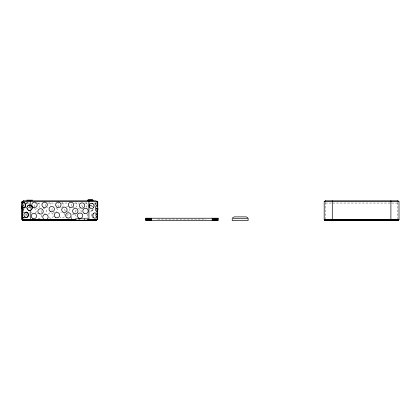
<?xml version="1.0" encoding="UTF-8"?>
<svg xmlns="http://www.w3.org/2000/svg" width="420" height="420" viewBox="0 0 420 420"><rect width="100%" height="100%" fill="white"/><g stroke="black" fill="none" stroke-linecap="round" stroke-linejoin="round"><path stroke-width="0.32" stroke-dasharray="2.1 1.58" d="M92.033 210.735L93.193 209.097A2.704 2.494 -90 0 1 90.111 211.019M97.13 208.315L95.986 208.525A2.704 1.349 -90 0 0 96.941 207.732M23.499 212.636L23.609 212.599A2.704 1.911 -90 0 1 24.103 212.504M26.707 202.949L26.108 203.233A2.704 2.341 -90 0 1 29.337 204.209M27.311 202.855L27.62 202.855M26.166 203.059L29.358 203.059M37.816 203.059L41.722 203.059M47.576 203.059L55.388 203.059M61.246 203.059L67.751 203.059M74.261 203.059L79.464 203.059M84.672 203.059L89.224 203.059M93.608 203.059L95.776 203.059M325.432 203.059L391.204 203.059M391.855 203.059L397.756 203.059M23.058 205.443L22.481 205.443A2.704 1.045 -90 0 1 23.221 206.236M90.757 205.706L90.52 205.706A2.704 2.494 -90 0 1 92.279 206.498M97.335 208.299L96.716 208.299L96.721 209.732M96.721 208.383L97.34 208.383M24.103 217.907L24.544 217.907M157.715 219.103L206.12 219.103M23.609 217.817L23.047 217.513M92.006 206.068L92.558 206.53M25.599 207.438L26.108 207.884A2.704 2.341 -90 0 1 25.657 207.47M397.546 202.493L397.546 218.789M325.637 202.493L325.637 218.789M97.025 208.063L97.025 209.349M95.571 202.493L95.571 205.102M30.34 206.404L30.34 209.664M30.114 206.126L30.114 209.349M23.662 203.8L23.662 212.924M23.662 217.487L23.662 218.789M25.893 213.297A2.704 1.911 -90 0 1 26.198 216.557M25.037 217.817A2.704 1.911 -90 0 1 23.189 217.119M25.757 213.853A2.704 1.911 -90 0 1 25.951 215.906M24.596 217.817A2.704 1.911 -90 0 1 23.147 217.544M22.533 205.805A2.704 1.045 -90 0 1 23.793 206.236M24.061 208.845A2.704 1.045 -90 0 1 23.058 210.851M23.489 208.845A2.704 1.045 -90 0 1 23.006 210.488M26.455 203.217A2.704 2.341 -90 0 1 29.274 203.648M29.883 206.257A2.704 2.341 -90 0 1 27.62 208.262M26.455 207.9A2.704 2.341 -90 0 1 25.966 207.47M29.573 206.257A2.704 2.341 -90 0 1 27.919 208.168M41.601 215.077A2.704 2.704 0 0 1 37.081 217.691M37.081 213.869A2.704 2.704 0 0 1 37.637 213.439M92.678 209.759A2.704 2.494 -90 0 1 89.875 211.019M88.027 208.409A2.704 2.494 -90 0 1 88.111 207.711M90.111 205.8A2.704 2.494 -90 0 1 92.915 207.06M56.553 207.984A2.704 2.704 0 0 1 56.553 211.806M54.642 212.599A2.704 2.704 0 0 1 53.293 212.237M52.033 210.593A2.704 2.704 0 0 1 52.731 207.984M49.392 202.64A2.704 2.704 0 0 1 50.652 205.674M48.043 207.679A2.704 2.704 0 0 1 47.339 207.585M45.701 206.33A2.704 2.704 0 0 1 45.701 203.627M34.246 208.472A2.704 2.704 0 0 1 35.459 212.993M31.637 212.993A2.704 2.704 0 0 1 30.938 211.78M48.347 214.168A2.704 2.704 0 0 1 52.238 213.302A2.704 2.704 0 0 1 52.757 217.256A2.704 2.704 0 0 1 48.778 217.429M75.758 202.619A2.704 2.704 0 0 1 75.758 207.296M74.403 207.659A2.704 2.704 0 0 1 73.054 207.296M72.067 206.309A2.704 2.704 0 0 1 72.067 203.611M69.909 208.53A2.704 2.704 0 0 1 67.3 211.927M65.389 211.139A2.704 2.704 0 0 1 64.691 208.53M66.602 206.619A2.704 2.704 0 0 1 67.998 206.619M63.998 213.344A2.704 2.704 0 0 1 63.998 217.161A2.704 2.704 0 0 1 60.176 217.161M60.737 212.914A2.704 2.704 0 0 1 61.388 212.641M77.779 208.861A2.704 2.704 0 0 1 81.086 212.173M75.868 212.173A2.704 2.704 0 0 1 76.136 210.121M87.045 214.195A2.704 2.704 0 0 1 87.045 218.017M74.928 214.741A2.704 2.704 0 0 1 76.188 217.775M71.668 218.988A2.704 2.704 0 0 1 70.97 217.775M72.23 214.741A2.704 2.704 0 0 1 74.277 214.468M62.034 202.619A2.704 2.704 0 0 1 62.596 206.871M61.383 207.569A2.704 2.704 0 0 1 60.685 207.659M58.774 206.871A2.704 2.704 0 0 1 58.774 203.049M85.895 202.619A2.704 2.704 0 0 1 85.895 207.296M82.635 206.871A2.704 2.704 0 0 1 82.205 203.611M96.889 207.805A2.704 1.045 -90 0 1 96.889 209.202M94.678 206.519A2.704 1.349 -90 0 1 95.986 203.117M97.198 208.163A2.704 1.349 -90 0 1 96.175 208.43M95.219 205.123A2.704 1.349 -90 0 1 96.175 203.212M43.055 208.561A2.704 2.704 0 0 1 46.368 210.472A2.704 2.704 0 0 1 44.457 213.78M41.417 212.525A2.704 2.704 0 0 1 41.417 209.822M37.721 203.039A2.704 2.704 0 0 1 39.632 206.346A2.704 2.704 0 0 1 36.32 208.257M34.681 206.997A2.704 2.704 0 0 1 35.669 203.306M95.282 214.121A2.704 1.911 -90 0 1 95.282 216.82M93.135 218.08A2.704 1.911 -90 0 1 92.673 217.807M91.786 216.169A2.704 1.911 -90 0 1 92.279 213.559M95.981 215.471A2.704 1.911 -90 0 1 95.912 216.169M92.222 216.169A2.704 1.911 -90 0 1 92.416 214.121M71.657 216.442A2.704 2.704 0 0 1 70.959 219.051M66.707 215.786A2.704 2.704 0 0 1 69.746 214.531"/><path stroke-width="0.63" d="M97.739 209.633L97.823 207.921M88.924 220.526L88.924 200.765M390.899 220.526L390.899 200.765M30.308 200.765L30.114 205.48M332.283 200.765L332.283 220.526M22.207 204.188L22.207 201.611L23.457 200.765M95.776 220.526L97.025 219.671L97.025 210.641M397.756 200.765L399 201.611L399 219.671L397.945 220.469L325.437 220.526L324.188 219.671L324.188 201.611L325.432 200.765M232.575 217.775L234.281 216.872L246.304 216.888L247.763 217.775M24.738 220.469L23.573 220.469M326.718 220.469L325.547 220.469M23.567 220.526L23.93 220.469M325.542 220.526L325.904 220.469M88.252 199.495L92.589 199.495M26.66 200.141L32.561 200.141M87.281 200.141L93.124 200.099M87.717 200.718L93.124 200.718M23.268 200.818L95.97 200.818L97.025 201.611L97.025 206.126M325.243 200.818L397.945 200.818M22.207 201.611L97.025 201.611M324.188 201.611L399 201.611M22.207 206.126L22.207 219.671L76.01 219.671M87.811 219.671L97.025 219.671M324.188 219.671L399 219.671M22.207 219.671L75.999 219.839M87.796 219.839L96.915 219.839M324.293 219.839L398.895 219.839M22.318 219.839L75.989 219.996M87.775 219.996L96.779 219.996M324.429 219.996L398.753 219.996M22.454 219.996L75.973 220.138M87.748 220.138L96.611 220.138M324.597 220.138L398.585 220.138M22.622 220.138L75.957 220.269M87.717 220.269L96.416 220.269M324.791 220.269L398.396 220.269M22.817 220.269L96.201 220.379M325.006 220.379L398.181 220.379M95.97 220.469L23.032 220.379M327.028 220.526L326.261 220.469M25.053 220.526L24.287 220.469M97.65 208.415L97.955 209.585M97.655 208.504L97.944 208.913M30.308 220.526L30.114 209.995M217.859 218.232L217.859 220.526M217.576 218.232L217.576 220.526M217.24 218.232L217.24 220.526M216.846 218.232L216.846 220.526M216.4 218.232L216.4 220.526M215.906 218.232L215.906 220.526M215.371 218.232L215.371 220.526M214.788 218.232L214.788 220.526M214.179 218.232L214.179 220.526M213.533 218.232L213.533 220.526M212.856 218.232L212.856 220.526M212.179 218.232L212.179 220.526M151.657 218.232L151.657 220.526M150.974 218.232L150.974 220.526M150.302 218.232L150.302 220.526M149.656 218.232L149.656 220.526M149.042 218.232L149.042 220.526M148.465 218.232L148.465 220.526M147.929 218.232L147.929 220.526M147.436 218.232L147.436 220.526M146.99 218.232L146.99 220.526M146.596 218.232L146.596 220.526M146.26 218.232L146.26 220.526M145.976 218.232L145.976 220.526M97.766 201.868L97.766 207.275M97.388 201.868L97.388 207.181A2.704 1.045 -90 0 0 96.453 205.805M97.356 201.868L97.356 202.23M97.34 209.732L97.34 213.785M97.34 214.179L97.34 219.639M97.146 201.868L97.146 202.23M88.221 220.526L88.221 218.831L75.532 218.831L75.532 220.526M84.599 218.831L84.599 220.526M79.117 218.831L79.117 220.526M22.407 201.905L22.407 203.905M22.407 206.514L22.407 207.307M22.302 208.331L22.292 213.822M22.292 214.21L22.292 219.671M21.788 201.905L21.788 207.307M21.677 208.331L21.672 213.822M21.672 214.21L21.672 219.671M21.662 201.905L21.662 202.267M21.662 206.945L21.625 207.307M22.26 214.51A2.704 1.911 -90 0 1 22.449 213.853M21.478 208.845A2.704 1.045 -90 0 1 21.578 206.797M22.013 208.147A2.704 1.045 -90 0 1 22.05 207.448M96.679 216.263A2.704 1.911 -90 0 1 93.739 217.781A2.704 1.911 -90 0 1 93.739 213.35A2.704 1.911 -90 0 1 96.679 214.867M93.046 217.476A2.704 1.911 -90 0 1 92.741 216.914M93.046 213.654A2.704 1.911 -90 0 1 93.439 213.224M97.356 209.858A2.704 1.045 -90 0 1 96.453 211.208M96.185 211.113A2.704 1.045 -90 0 1 95.414 208.504A2.704 1.045 -90 0 1 96.185 205.895M91.922 203.306A2.704 2.341 -90 0 1 92.484 203.579M89.66 207.827A2.704 2.341 -90 0 1 89.66 204.005M27.431 206.409A2.704 2.599 -90 0 1 30.975 205.417A2.704 2.599 -90 0 1 31.925 209.108A2.704 2.599 -90 0 1 28.382 210.1M27.431 209.108A2.704 2.599 -90 0 1 27.169 208.457M25.867 212.21A2.704 2.121 -90 0 1 28.534 214.82A2.704 2.121 -90 0 1 25.867 217.429M25.357 217.156A2.704 2.121 -90 0 1 24.917 216.731M24.917 212.909A2.704 2.121 -90 0 1 25.357 212.478M23.693 202.561A2.704 1.617 -90 0 1 25.725 205.17A2.704 1.617 -90 0 1 23.693 207.779M23.305 207.512A2.704 1.617 -90 0 1 22.969 207.081M22.969 203.259A2.704 1.617 -90 0 1 23.305 202.828M22.218 203.821A2.704 1.617 -90 0 1 24.654 203.102A2.704 1.617 -90 0 1 24.654 207.239A2.704 1.617 -90 0 1 22.218 206.519M22.055 205.868A2.704 1.617 -90 0 1 22.055 204.472M218.08 218.232L145.756 218.232L145.756 220.526L218.08 220.526L218.08 218.232M248.115 218.704L232.223 218.704L232.223 220.526L248.115 220.526L248.115 218.704M93.655 207.265A2.704 2.341 -90 0 0 91.628 203.217A2.704 2.341 -90 0 0 89.602 207.265A2.704 2.341 -90 0 0 93.655 207.265M31.343 209.669A2.704 2.599 -90 0 0 30.177 205.149A2.704 2.599 -90 0 0 27.001 208.457A2.704 2.599 -90 0 0 31.343 209.669M27.867 216.169A2.704 2.121 -90 0 0 26.029 212.116A2.704 2.121 -90 0 0 24.192 216.169A2.704 2.121 -90 0 0 27.867 216.169M73.93 213.418A2.704 2.704 0 0 0 77.983 211.076A2.704 2.704 0 0 0 73.93 208.735A2.704 2.704 0 0 0 73.93 213.418M80.666 207.895A2.704 2.704 0 0 0 84.719 205.553A2.704 2.704 0 0 0 80.666 203.212A2.704 2.704 0 0 0 80.666 207.895M69.652 207.223A2.704 2.704 0 0 0 73.7 204.881A2.704 2.704 0 0 0 69.652 202.54A2.704 2.704 0 0 0 69.652 207.223M84.142 213.323A2.704 2.704 0 0 0 88.195 210.987A2.704 2.704 0 0 0 84.142 208.646A2.704 2.704 0 0 0 84.142 213.323M63.047 212.142A2.704 2.704 0 0 0 67.1 209.8A2.704 2.704 0 0 0 63.047 207.459A2.704 2.704 0 0 0 63.047 212.142M43.286 207.202A2.704 2.704 0 0 0 47.339 204.866A2.704 2.704 0 0 0 43.286 202.524A2.704 2.704 0 0 0 43.286 207.202M67.001 217.76A2.704 2.704 0 0 0 71.053 215.423A2.704 2.704 0 0 0 67.001 213.082A2.704 2.704 0 0 0 67.001 217.76M78.703 218.022A2.704 2.704 0 0 0 82.751 215.686A2.704 2.704 0 0 0 78.703 213.344A2.704 2.704 0 0 0 78.703 218.022M39.212 213.717A2.704 2.704 0 0 0 43.265 211.376A2.704 2.704 0 0 0 39.212 209.039A2.704 2.704 0 0 0 39.212 213.717M32.55 218.347A2.704 2.704 0 0 0 36.603 216.011A2.704 2.704 0 0 0 32.55 213.67A2.704 2.704 0 0 0 32.55 218.347M44.111 219.324A2.704 2.704 0 0 0 48.163 216.983A2.704 2.704 0 0 0 44.111 214.646A2.704 2.704 0 0 0 44.111 219.324M55.603 217.497A2.704 2.704 0 0 0 59.656 215.156A2.704 2.704 0 0 0 55.603 212.819A2.704 2.704 0 0 0 55.603 217.497M57.005 207.202A2.704 2.704 0 0 0 61.058 204.866A2.704 2.704 0 0 0 57.005 202.524A2.704 2.704 0 0 0 57.005 207.202M33.148 207.202A2.704 2.704 0 0 0 37.202 204.866A2.704 2.704 0 0 0 33.148 202.524A2.704 2.704 0 0 0 33.148 207.202M50.39 211.47A2.704 2.704 0 0 0 54.443 209.134A2.704 2.704 0 0 0 50.39 206.792A2.704 2.704 0 0 0 50.39 211.47"/></g></svg>
